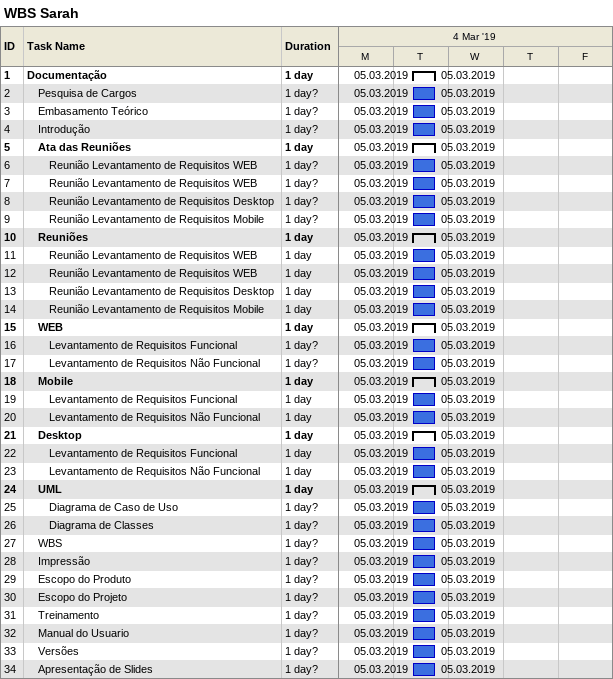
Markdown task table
WBS Sarah

| ID | Level | Task | Duration | Start | Finish |
|---|---|---|---|---|---|
| 1 | 1 | **Documentação** | 1d | 2019-03-05 | 2019-03-05 |
| 2 | 2 | Pesquisa de Cargos | 1d? | 2019-03-05 | 2019-03-05 |
| 3 | 2 | Embasamento Teórico | 1d? | 2019-03-05 | 2019-03-05 |
| 4 | 2 | Introdução | 1d? | 2019-03-05 | 2019-03-05 |
| 5 | 2 | **Ata das Reuniões** | 1d | 2019-03-05 | 2019-03-05 |
| 6 | 3 | Reunião Levantamento de Requisitos WEB | 1d? | 2019-03-05 | 2019-03-05 |
| 7 | 3 | Reunião Levantamento de Requisitos WEB | 1d? | 2019-03-05 | 2019-03-05 |
| 8 | 3 | Reunião Levantamento de Requisitos Desktop | 1d? | 2019-03-05 | 2019-03-05 |
| 9 | 3 | Reunião Levantamento de Requisitos Mobile | 1d? | 2019-03-05 | 2019-03-05 |
| 10 | 2 | **Reuniões** | 1d | 2019-03-05 | 2019-03-05 |
| 11 | 3 | Reunião Levantamento de Requisitos WEB | 1d | 2019-03-05 | 2019-03-05 |
| 12 | 3 | Reunião Levantamento de Requisitos WEB | 1d | 2019-03-05 | 2019-03-05 |
| 13 | 3 | Reunião Levantamento de Requisitos Desktop | 1d | 2019-03-05 | 2019-03-05 |
| 14 | 3 | Reunião Levantamento de Requisitos Mobile | 1d | 2019-03-05 | 2019-03-05 |
| 15 | 2 | **WEB** | 1d | 2019-03-05 | 2019-03-05 |
| 16 | 3 | Levantamento de Requisitos Funcional | 1d? | 2019-03-05 | 2019-03-05 |
| 17 | 3 | Levantamento de Requisitos Não Funcional | 1d? | 2019-03-05 | 2019-03-05 |
| 18 | 2 | **Mobile** | 1d | 2019-03-05 | 2019-03-05 |
| 19 | 3 | Levantamento de Requisitos Funcional | 1d | 2019-03-05 | 2019-03-05 |
| 20 | 3 | Levantamento de Requisitos Não Funcional | 1d | 2019-03-05 | 2019-03-05 |
| 21 | 2 | **Desktop** | 1d | 2019-03-05 | 2019-03-05 |
| 22 | 3 | Levantamento de Requisitos Funcional | 1d | 2019-03-05 | 2019-03-05 |
| 23 | 3 | Levantamento de Requisitos Não Funcional | 1d | 2019-03-05 | 2019-03-05 |
| 24 | 2 | **UML** | 1d | 2019-03-05 | 2019-03-05 |
| 25 | 3 | Diagrama de Caso de Uso | 1d? | 2019-03-05 | 2019-03-05 |
| 26 | 3 | Diagrama de Classes | 1d? | 2019-03-05 | 2019-03-05 |
| 27 | 2 | WBS | 1d? | 2019-03-05 | 2019-03-05 |
| 28 | 2 | Impressão | 1d? | 2019-03-05 | 2019-03-05 |
| 29 | 2 | Escopo do Produto | 1d? | 2019-03-05 | 2019-03-05 |
| 30 | 2 | Escopo do Projeto | 1d? | 2019-03-05 | 2019-03-05 |
| 31 | 2 | Treinamento | 1d? | 2019-03-05 | 2019-03-05 |
| 32 | 2 | Manual do Usuario | 1d? | 2019-03-05 | 2019-03-05 |
| 33 | 2 | Versões | 1d? | 2019-03-05 | 2019-03-05 |
| 34 | 2 | Apresentação de Slides | 1d? | 2019-03-05 | 2019-03-05 |
